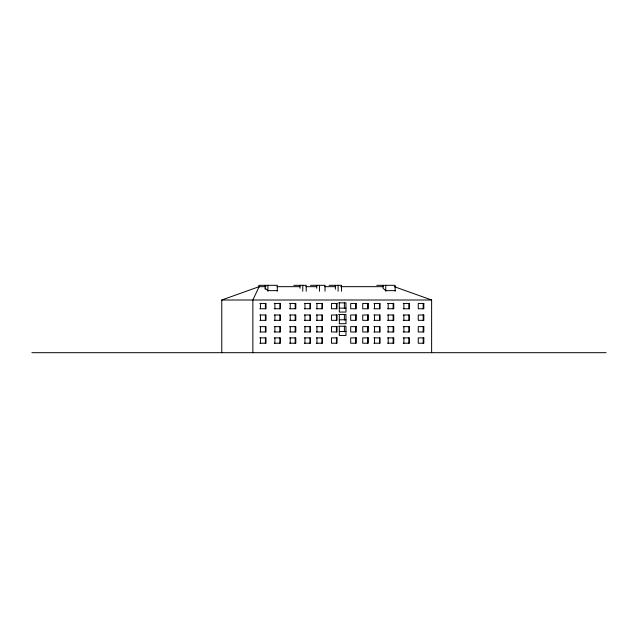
<?xml version="1.0" encoding="UTF-8"?>
<svg xmlns="http://www.w3.org/2000/svg" width="638" height="638" viewBox="0 0 638 638"><rect width="100%" height="100%" fill="white"/><g stroke="black" fill="none" stroke-linecap="round" stroke-linejoin="round"><path stroke-width="0.96" d="M266.062 286.669L259.108 286.669L252.871 300.004L252.871 352.686M221.769 352.686L221.769 300.004L259.108 286.669M293.791 285.314L306.208 285.314L306.208 291.247M310.491 285.314L325.021 285.314L325.021 291.247M329.12 285.314L341.545 285.314L341.545 291.247M376.771 285.314L395.153 285.314L395.153 291.247M276.996 286.669L299.86 286.669M305.825 286.669L316.759 286.669M324.71 286.669L335.644 286.669M340.612 286.669L383.358 286.669M277.307 290.633L267.904 290.633L265.177 288.296M395.153 290.633L385.751 290.633L383.031 288.296L383.031 285.314M221.769 300.004L431.623 300.004L431.623 352.686M338.682 302.859L345.971 302.859L345.971 312.062L339.32 312.062L339.32 302.859M259.833 303.441L266.014 303.441L266.014 308.768L259.833 308.768M274.276 303.441L280.457 303.441L280.457 308.768L274.276 308.768M289.62 303.441L295.809 303.441L295.809 308.768L289.62 308.768M304.326 303.441L310.515 303.441L310.515 308.768L304.326 308.768M316.328 303.441L322.509 303.441L322.509 308.768L316.328 308.768M373.916 303.441L380.104 303.441L380.104 308.768L373.916 308.768M387.577 303.441L393.758 303.441L393.758 308.768L387.577 308.768M403.264 303.441L409.444 303.441L409.444 308.768L403.264 308.768M339.32 308.146L345.971 308.146M338.682 314.502L345.971 314.502L345.971 323.705L339.32 323.705L339.32 314.502M259.833 314.997L266.014 314.997L266.014 320.332L259.833 320.332M274.276 314.997L280.457 314.997L280.457 320.332L274.276 320.332M289.62 314.997L295.809 314.997L295.809 320.332L289.62 320.332M304.326 314.997L310.515 314.997L310.515 320.332L304.326 320.332M316.328 314.997L322.509 314.997L322.509 320.332L316.328 320.332M373.916 314.997L380.104 314.997L380.104 320.332L373.916 320.332M387.577 314.997L393.758 314.997L393.758 320.332L387.577 320.332M403.264 314.997L409.444 314.997L409.444 320.332L403.264 320.332M339.32 319.79L345.971 319.79M338.682 326.241L345.971 326.241L345.971 335.444L339.32 335.444L339.32 326.241M259.833 326.64L266.014 326.64L266.014 331.975L259.833 331.975M274.276 326.64L280.457 326.64L280.457 331.975L274.276 331.975M289.62 326.64L295.809 326.64L295.809 331.975L289.62 331.975M304.326 326.64L310.515 326.64L310.515 331.975L304.326 331.975M316.328 326.64L322.509 326.64L322.509 331.975L316.328 331.975M373.916 326.64L380.104 326.64L380.104 331.975L373.916 331.975M387.577 326.64L393.758 326.64L393.758 331.975L387.577 331.975M403.264 326.64L409.444 326.64L409.444 331.975L403.264 331.975M339.32 331.529L345.971 331.529M259.833 337.885L266.014 337.885L266.014 343.22L259.833 343.22M274.276 337.885L280.457 337.885L280.457 343.22L274.276 343.22M289.62 337.885L295.809 337.885L295.809 343.22L289.62 343.22M304.326 337.885L310.515 337.885L310.515 343.22L304.326 343.22M316.328 337.885L322.509 337.885L322.509 343.22L316.328 343.22M373.916 337.885L380.104 337.885L380.104 343.22L373.916 343.22M387.577 337.885L393.758 337.885L393.758 343.22L387.577 343.22M403.264 337.885L409.444 337.885L409.444 343.22L403.264 343.22M31.9 352.686L606.1 352.686M394.292 286.669L431.623 300.004M423.193 303.441L423.193 308.768M423.193 314.997L423.193 320.332M423.193 326.64L423.193 331.975M423.193 337.885L423.193 343.22M408.83 303.441L408.83 308.768M408.83 314.997L408.83 320.332M408.83 326.64L408.83 331.975M408.83 337.885L408.83 343.22M403.878 303.441L403.878 308.768M403.878 314.997L403.878 320.332M403.878 326.64L403.878 331.975M403.878 337.885L403.878 343.22M393.144 303.441L393.144 308.768M393.144 314.997L393.144 320.332M393.144 326.64L393.144 331.975M393.144 337.885L393.144 343.22M388.191 303.441L388.191 308.768M388.191 314.997L388.191 320.332M388.191 326.64L388.191 331.975M388.191 337.885L388.191 343.22M385.751 285.314L385.751 291.247M379.49 303.441L379.49 308.768M379.49 314.997L379.49 320.332M379.49 326.64L379.49 331.975M379.49 337.885L379.49 343.22M374.538 303.441L374.538 308.768M374.538 314.997L374.538 320.332M374.538 326.64L374.538 331.975M374.538 337.885L374.538 343.22M367.671 303.441L367.671 308.768M367.671 314.997L367.671 320.332M367.671 326.64L367.671 331.975M367.671 337.885L367.671 343.22M355.637 303.441L355.637 308.768M355.637 314.997L355.637 320.332M355.637 326.64L355.637 331.975M355.637 337.885L355.637 343.22M344.384 302.859L344.384 308.377M344.384 314.502L344.384 320.029M344.384 326.241L344.384 331.76M338.1 285.314L338.1 291.247M336.417 303.441L336.417 308.768M336.417 314.997L336.417 320.332M336.417 326.64L336.417 331.975M336.417 337.885L336.417 343.22M335.381 285.314L335.381 289.269M321.895 303.441L321.895 308.768M321.895 314.997L321.895 320.332M321.895 326.64L321.895 331.975M321.895 337.885L321.895 343.22M319.471 285.314L319.471 291.247M316.942 303.441L316.942 308.768M316.942 314.997L316.942 320.332M316.942 326.64L316.942 331.975M316.942 337.885L316.942 343.22M316.751 285.314L316.751 288.28M309.901 303.441L309.901 308.768M309.901 314.997L309.901 320.332M309.901 326.64L309.901 331.975M309.901 337.885L309.901 343.22M304.948 303.441L304.948 308.768M304.948 314.997L304.948 320.332M304.948 326.64L304.948 331.975M304.948 337.885L304.948 343.22M302.771 285.314L302.771 291.247M300.043 285.314L300.043 288.28M295.187 303.441L295.187 308.768M295.187 314.997L295.187 320.332M295.187 326.64L295.187 331.975M295.187 337.885L295.187 343.22M290.234 303.441L290.234 308.768M290.234 314.997L290.234 320.332M290.234 326.64L290.234 331.975M290.234 337.885L290.234 343.22M279.843 303.441L279.843 308.768M279.843 314.997L279.843 320.332M279.843 326.64L279.843 331.975M279.843 337.885L279.843 343.22M277.307 291.247L277.307 285.314L258.916 285.314L258.916 287.291M274.89 303.441L274.89 308.768M274.89 314.997L274.89 320.332M274.89 326.64L274.89 331.975M274.89 337.885L274.89 343.22M267.904 285.314L267.904 291.247M265.4 303.441L265.4 308.768M265.4 314.997L265.4 320.332M265.4 326.64L265.4 331.975M265.4 337.885L265.4 343.22M265.177 285.314L265.177 289.269M260.448 303.441L260.448 308.768M260.448 314.997L260.448 320.332M260.448 326.64L260.448 331.975M260.448 337.885L260.448 343.22M337.031 303.441L331.465 303.441L331.465 308.768L337.031 308.768L337.031 303.441M356.251 303.441L350.685 303.441L350.685 308.768L356.251 308.768L356.251 303.441M368.293 303.441L362.727 303.441L362.727 308.768L368.293 308.768L368.293 303.441M423.815 303.441L418.249 303.441L418.249 308.768L423.815 308.768L423.815 303.441M337.031 314.997L331.465 314.997L331.465 320.332L337.031 320.332L337.031 314.997M356.251 314.997L350.685 314.997L350.685 320.332L356.251 320.332L356.251 314.997M368.293 314.997L362.727 314.997L362.727 320.332L368.293 320.332L368.293 314.997M423.815 314.997L418.249 314.997L418.249 320.332L423.815 320.332L423.815 314.997M337.031 326.64L331.465 326.64L331.465 331.975L337.031 331.975L337.031 326.64M356.251 326.64L350.685 326.64L350.685 331.975L356.251 331.975L356.251 326.64M368.293 326.64L362.727 326.64L362.727 331.975L368.293 331.975L368.293 326.64M423.815 326.64L418.249 326.64L418.249 331.975L423.815 331.975L423.815 326.64M337.031 337.885L331.465 337.885L331.465 343.22L337.031 343.22L337.031 337.885M356.251 337.885L350.685 337.885L350.685 343.22L356.251 343.22L356.251 337.885M368.293 337.885L362.727 337.885L362.727 343.22L368.293 343.22L368.293 337.885M423.815 337.885L418.249 337.885L418.249 343.22L423.815 343.22L423.815 337.885"/></g></svg>
